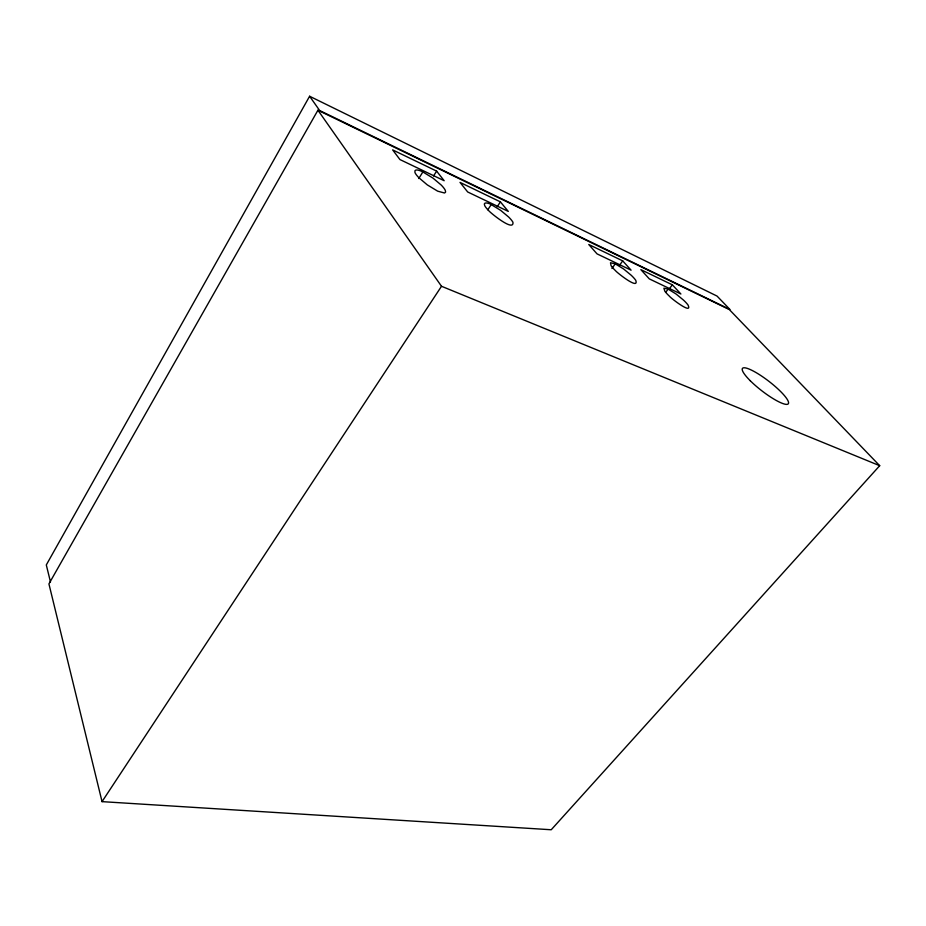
<?xml version="1.0" encoding="UTF-8"?>
<svg xmlns="http://www.w3.org/2000/svg" width="926" height="926" viewBox="0 0 926 926"><rect width="100%" height="100%" fill="white"/><g stroke="black" fill="none" stroke-linecap="round" stroke-linejoin="round"><path stroke-width="1.39" d="M309.608 96.246L319.655 110.518L729.954 309.469L717.06 296.089L309.608 96.246L46.3 564.941L50.49 582.003M317.931 110.217L48.928 583.901L102.045 801.638L551.225 829.754L879.7 465.697L729.318 309.562L317.931 110.217L441.505 286.273L879.7 465.697M418.784 178.521L422.858 171.947L432.998 178.116L441.135 184.98A23.208 5.232 34 0 1 445.244 190.258L445.626 192.099L444.561 193.013L437.662 191.161L427.303 184.887L418.992 177.85A23.069 5.186 34.1 0 1 414.964 172.549C413.575 167.768 420.89 170.824 422.858 171.947M433.588 175.917L436.609 171.102L392.636 149.885L399.928 159.55L444.167 180.72L436.609 171.102M487.828 209.774L491.22 204.588L500.711 210.399L508.652 217.031A22.016 4.815 34.8 0 1 512.946 222.263C514.219 232.194 491.069 213.362 488.963 210.92A21.9 4.769 34.9 0 1 484.726 205.676C482.527 201.197 489.403 203.269 491.22 204.588M102.045 801.638L441.505 286.273M497.239 206.66L500.399 201.868L460.014 182.387L467.699 191.983L508.293 211.406L500.399 201.868M611.936 268.482L615.269 263.841L623.638 269.003L631.173 275.219A20.059 4.063 36.1 0 1 635.734 280.3C639.507 290.544 617.04 272.684 615.605 270.786A19.978 4.028 36.1 0 1 611.067 265.669L610.477 262.729L615.269 263.841M619.344 265.519L622.7 260.877L588.751 244.499L597.027 253.863L631.092 270.172L622.7 260.877M666.164 291.736L668.144 289.097L676.049 293.993L683.4 300.012A19.296 3.75 36.6 0 1 688.041 305.024C692.984 315.372 670.517 297.94 669.44 296.227A19.226 3.716 36.6 0 1 664.822 291.192L663.884 288.194L668.144 289.097M668.931 289.375L672.357 284.826L680.888 293.993L649.311 278.888L640.861 269.628L672.357 284.826M750.384 380.864A28.961 5.915 37.7 0 0 788.211 403.886A28.961 5.915 37.7 0 0 757.572 373.479A28.961 5.915 37.7 0 0 750.384 380.864"/></g></svg>
